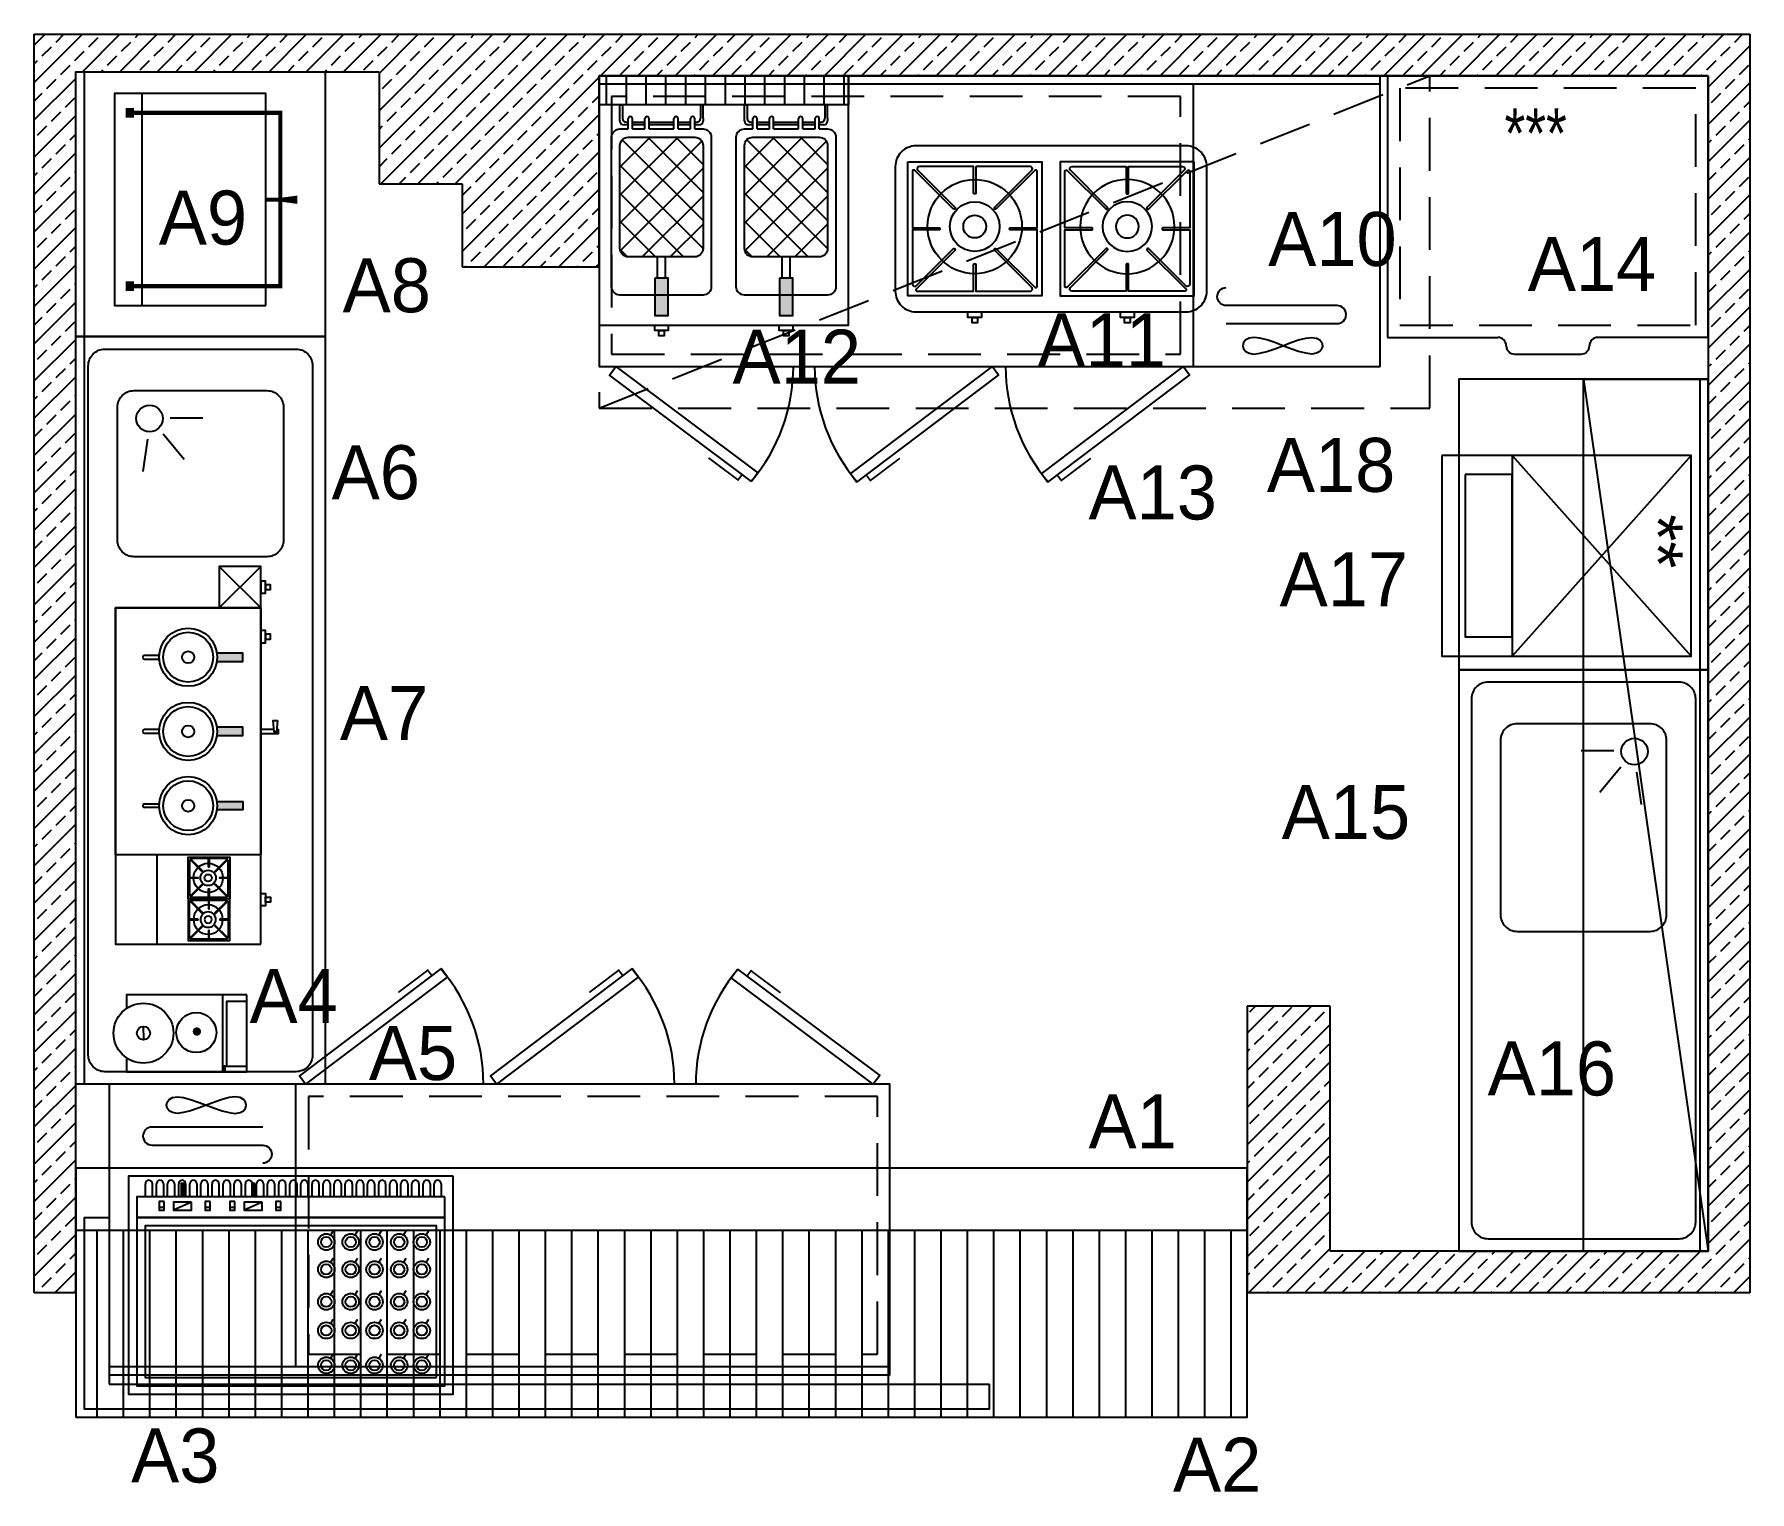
# Model space of a CAD drawing. Header units: millimetres. Extents: x 59792 to 60205, y 14255 to 14606.
import ezdxf

# ---------------------------------------------------------------- set-up
doc = ezdxf.new("R2010")
doc.units = ezdxf.units.MM
doc.linetypes.add('DASHED', pattern=[19.05, 12.7, -6.35])
doc.layers.add('002 Çizgi', color=7, linetype='Continuous')
doc.layers.add('S2000-002 Çizgi', color=7, linetype='Continuous')
doc.styles.get("Standard").update_dxf_attribs({"font": 'arial.ttf'})
doc.styles.add('style1', font='stylu.ttf', dxfattribs={"width": 0.8, "height": 12})
doc.styles.add('TAKSİM', font='GOTHIC.TTF', dxfattribs={"height": 20})

# ---------------------------------------------------------------- blocks, each defined once
blk = doc.blocks.new('A$C2A482EAA')
at = {"layer": 'S2000-002 Çizgi'}
for p, q in [((24.66, 42.76), (32.47, 43.87)), ((19.52, 37.29), (19.52, 29.4)), ((23.43, 38.95), (29.53, 33.94))]:
    blk.add_line(p, q, dxfattribs=at)
for points in [[(0, 0), (140, 0), (140, 60), (0, 60)], [(0, 58), (140, 58), (140, 60), (0, 60)]]:
    blk.add_lwpolyline(points, close=True, dxfattribs=at)
for points in [[(7, 3), (133, 3, 0.414214), (137, 7), (137, 53, 0.414214), (133, 57), (7, 57, 0.414214), (3, 53), (3, 7, 0.414214)], [(17, 10), (59, 10, 0.414214), (63, 14), (63, 46, 0.414214), (59, 50), (17, 50, 0.414214), (13, 46), (13, 14, 0.414214)]]:
    blk.add_lwpolyline(points, format="xyb", close=True, dxfattribs=at)
blk.add_circle((19.71, 42.26), 3.19, dxfattribs=at)
blk = doc.blocks.new('A$C1F802FE3')
at = {"layer": 'S2000-002 Çizgi'}
for p, q in [((22.71, 160.48), (30.6, 160.48)), ((17.24, 155.34), (16.13, 147.53)), ((21.05, 156.57), (26.06, 150.47))]:
    blk.add_line(p, q, dxfattribs=at)
for points in [[(60, 180), (60, 0), (0, 0), (0, 180)], [(2, 180), (2, 0), (0, 0), (0, 180)]]:
    blk.add_lwpolyline(points, close=True, dxfattribs=at)
for points in [[(57, 173), (57, 7, -0.414214), (53, 3), (7, 3, -0.414214), (3, 7), (3, 173, -0.414214), (7, 177), (53, 177, -0.414214)], [(50, 163), (50, 131, -0.414214), (46, 127), (14, 127, -0.414214), (10, 131), (10, 163, -0.414214), (14, 167), (46, 167, -0.414214)]]:
    blk.add_lwpolyline(points, format="xyb", close=True, dxfattribs=at)
blk.add_circle((17.74, 160.29), 3.19, dxfattribs=at)
blk = doc.blocks.new('188-70')
at = {"layer": '002 Çizgi', "color": 7}
blk.add_line((24.33, -110.05), (24.33, 77.95), dxfattribs=at)
for points in [[(-71.34, 41.26), (-45.73, 75.49), (-43.67, 73.95), (-69.29, 39.73)], [(-43.67, -110.05), (26.33, -110.05), (26.33, 77.95), (-43.67, 77.95)], [(-71.49, 15.89), (-45.72, -18.22), (-43.67, -16.67), (-69.44, 17.44)], [(-71.49, -30.08), (-45.72, -64.19), (-43.67, -62.65), (-69.44, -28.54)], [(-40.65, -93.61), (-40.48, -92.15), (-40.02, -90.45), (-39.38, -88.58), (-38.65, -86.63), (-37.91, -84.69), (-37.27, -82.82), (-36.82, -81.12), (-36.64, -79.66), (-36.82, -78.52), (-37.27, -77.7), (-37.91, -77.21), (-38.65, -77.05), (-39.38, -77.21), (-40.02, -77.7), (-40.48, -78.52), (-40.65, -79.66), (-40.48, -81.12), (-40.02, -82.82), (-39.38, -84.69), (-38.65, -86.63), (-37.91, -88.58), (-37.27, -90.45), (-36.82, -92.15), (-36.64, -93.61), (-36.82, -94.75), (-37.27, -95.57), (-37.91, -96.06), (-38.65, -96.22), (-39.38, -96.06), (-40.02, -95.57), (-40.48, -94.75)]]:
    blk.add_lwpolyline(points, close=True, dxfattribs=at)
at = {"layer": '002 Çizgi', "color": 7, "linetype": 'DASHED'}
blk.add_lwpolyline([(21.33, -62.05), (21.33, 74.95), (-40.67, 74.95), (-40.67, -62.05)], close=True, dxfattribs=at)
at = {"layer": '002 Çizgi', "color": 7, "const_width": 0.427}
for points in [[(-69.65, 43.51), (-70.98, 44.51), (-66.75, 50.16), (-65.66, 51.61)], [(-69.79, 13.65), (-71.11, 12.65), (-66.86, 7.02), (-65.77, 5.58)], [(-69.79, -32.33), (-71.11, -33.32), (-66.86, -38.96), (-65.77, -40.4)]]:
    blk.add_lwpolyline(points, dxfattribs=at)
at = {"layer": '002 Çizgi', "color": 7}
blk.add_lwpolyline([(24.33, -65.05), (-43.67, -65.05)], dxfattribs=at)
for points in [[(-33.34, -73.04), (-33.34, -99.71, 1), (-28.99, -99.71)], [(-28.99, -99.71), (-28.99, -73.04, -1), (-24.65, -73.04)]]:
    blk.add_lwpolyline(points, format="xyb", dxfattribs=at)
for centre, start, end in [((-43.67, 73.95), 229.755, 270), ((-43.67, -16.67), 90, 130.5092), ((-43.67, -62.65), 90, 130.5092)]:
    blk.add_arc(centre, 42.75, start, end, dxfattribs=at)
blk = doc.blocks.new('A$C08847F1B')
at = {"layer": 'S2000-002 Çizgi'}
blk.add_lwpolyline([(0, 30.57), (30.57, 30.57), (30.57, 0), (0, 0), (0, 30.57)], dxfattribs=at)
blk.add_lwpolyline([(15.55, 29.52), (15.55, 23.44, -0.414214), (15.34, 23.23), (15.23, 23.23, -0.414214), (15.02, 23.44), (15.02, 29.52), (2.68, 29.52, 0.668179), (2.31, 28.63), (10.81, 20.13, -0.810443), (10.38, 19.82), (1.59, 28.61, 0.668179), (1.05, 28.39), (1.05, 15.55), (7.13, 15.55, -0.414214), (7.34, 15.34), (7.34, 15.23, -0.414214), (7.13, 15.02), (1.05, 15.02), (1.05, 2.68, 0.668179), (1.94, 2.31), (10.43, 10.81, -0.810443), (10.75, 10.38), (1.96, 1.59, 0.668179), (2.18, 1.05), (15.02, 1.05), (15.02, 7.13, -0.414214), (15.23, 7.34), (15.34, 7.34, -0.414214), (15.55, 7.13), (15.55, 1.05), (27.88, 1.05, 0.668179), (28.26, 1.94), (19.76, 10.43, -0.810443), (20.19, 10.75), (28.98, 1.96, 0.668179), (29.52, 2.18), (29.52, 15.02), (23.44, 15.02, -0.414214), (23.23, 15.23), (23.23, 15.34, -0.414214), (23.44, 15.55), (29.52, 15.55), (29.52, 28.39, 0.668179), (28.98, 28.61), (20.19, 19.82, -0.810443), (19.76, 20.13), (28.26, 28.63, 0.668179), (27.88, 29.52)], format="xyb", close=True, dxfattribs=at)
for radius in [10.75, 5.66, 2.6]:
    blk.add_circle((15.28, 15.8), radius, dxfattribs=at)
blk = doc.blocks.new('A$C79DD0CB8')
at = {"layer": 'S2000-002 Çizgi'}
blk.add_lwpolyline([(5, 2.62), (70, 2.62, 0.414214), (75, 7.62), (75, 37.62, 0.414214), (70, 42.62), (5, 42.62, 0.414214), (0, 37.62), (0, 7.62, 0.414214)], format="xyb", close=True, dxfattribs=at)
for points in [[(17.5, 2.62), (20.78, 2.62), (20.78, 1.31), (17.5, 1.31)], [(18.48, 1.31), (19.8, 1.31), (19.8, 0), (18.48, 0)], [(54.22, 2.62), (57.5, 2.62), (57.5, 1.31), (54.22, 1.31)], [(55.2, 1.31), (56.52, 1.31), (56.52, 0), (55.2, 0)]]:
    blk.add_lwpolyline(points, close=True, dxfattribs=at)
for p, xscale, yscale, zscale in [((3, 6.48), 1.05600000000004, 1.05600000000004, 1.05600000000004), ((72, 6.48), -1.05600000000004, 1.056000000002313, 1.056)]:
    blk.add_blockref('A$C08847F1B', p, dxfattribs=dict(at, xscale=xscale, yscale=yscale, zscale=zscale))
blk = doc.blocks.new('A$C2FEE6B2D')
at = {"layer": 'S2000-002 Çizgi'}
h = blk.add_hatch(dxfattribs=at)
h.set_pattern_fill('ANSI31', color=256, scale=1.5, angle=45, style=0)
h.set_pattern_definition([(90, (-3468.603, -5003.7387), (-4.7625, 9e-16), [])])
h.paths.add_polyline_path([(0, 62.62), (0, 55.62), (60, 55.62), (60, 62.62)])
h = blk.add_hatch(dxfattribs=at)
h.set_pattern_fill('ANSI37', color=256, scale=1.5, style=0)
h.set_pattern_definition([(45, (-3532.4763, -4991.5224), (-3.367596, 3.367596), []), (135, (-3532.4763, -4991.5224), (-3.367596, -3.367596), [])])
h.paths.add_polyline_path([(25, 45.84, 0.414214), (23, 47.84), (7, 47.84, 0.414214), (5, 45.84), (5, 21.01, 0.414214), (7, 19.01), (23, 19.01, 0.414214), (25, 21.01)])
h = blk.add_hatch(dxfattribs=at)
h.set_pattern_fill('ANSI37', color=256, scale=1.5, style=0)
h.set_pattern_definition([(45, (-3502.4763, -4991.5224), (-3.367596, 3.367596), []), (135, (-3502.4763, -4991.5224), (-3.367596, -3.367596), [])])
h.paths.add_polyline_path([(55, 45.84, 0.414214), (53, 47.84), (37, 47.84, 0.414214), (35, 45.84), (35, 21.01, 0.414214), (37, 19.01), (53, 19.01, 0.414214), (55, 21.01)])
for points in [[(13.49, 14.01), (16.51, 14.01), (16.51, 4.84), (13.49, 4.84)], [(43.49, 14.01), (46.51, 14.01), (46.51, 4.84), (43.49, 4.84)]]:
    blk.add_hatch(color=256, dxfattribs=at).paths.add_polyline_path(points)
for p, q in [((5, 55.62), (5.64, 55.62)), ((5, 51.8), (5, 55.62)), ((5.64, 55.62), (5.64, 52.44)), ((25, 55.62), (24.36, 55.62)), ((24.36, 55.62), (24.36, 52.44)), ((25, 52.44), (25, 55.62)), ((35, 51.8), (35, 55.62)), ((35, 55.62), (35.64, 55.62)), ((35.64, 55.62), (35.64, 52.44)), ((54.36, 55.62), (54.36, 52.44)), ((55, 55.62), (54.36, 55.62)), ((55, 52.44), (55, 55.62)), ((6.64, 50.8), (6, 50.8)), ((6.64, 51.44), (7, 51.44)), ((7, 50.8), (6.64, 50.8)), ((7, 49.84), (7, 52.32)), ((8, 49.84), (8, 52.32)), ((8, 51.44), (11, 51.44)), ((11, 50.8), (8, 50.8)), ((11, 49.84), (11, 52.32)), ((12, 49.84), (12, 52.32)), ((12, 51.44), (18, 51.44)), ((18, 50.8), (12, 50.8)), ((18, 49.84), (18, 52.32)), ((19, 49.84), (19, 52.32)), ((19, 51.44), (22, 51.44)), ((22, 50.8), (19, 50.8)), ((22, 49.84), (22, 52.32)), ((23, 49.84), (23, 52.32)), ((23, 51.44), (23.36, 51.44)), ((24, 50.8), (23, 50.8)), ((25, 52.44), (25, 51.8)), ((36.64, 50.8), (36, 50.8)), ((36.64, 51.44), (37, 51.44)), ((37, 50.8), (36.64, 50.8)), ((37, 49.84), (37, 52.32)), ((38, 49.84), (38, 52.32)), ((38, 51.44), (41, 51.44)), ((41, 50.8), (38, 50.8)), ((41, 49.84), (41, 52.32)), ((42, 49.84), (42, 52.32)), ((42, 51.44), (48, 51.44)), ((48, 50.8), (42, 50.8)), ((48, 49.84), (48, 52.32)), ((49, 49.84), (49, 52.32)), ((49, 51.44), (52, 51.44)), ((52, 50.8), (49, 50.8)), ((52, 49.84), (52, 52.32)), ((53, 49.84), (53, 52.32)), ((53, 51.44), (53.36, 51.44)), ((54, 50.8), (53, 50.8)), ((55, 52.44), (55, 51.8))]:
    blk.add_line(p, q, dxfattribs=at)
for points in [[(0, 2.62), (60, 2.62), (60, 62.62), (0, 62.62)], [(0, 62.62), (60, 62.62), (60, 55.62), (0, 55.62)], [(14, 19.01), (14, 14.01), (16, 14.01), (16, 19.01)], [(44, 19.01), (44, 14.01), (46, 14.01), (46, 19.01)], [(13.49, 14.01), (16.51, 14.01), (16.51, 4.84), (13.49, 4.84)], [(43.49, 14.01), (46.51, 14.01), (46.51, 4.84), (43.49, 4.84)], [(13.36, 2.62), (16.64, 2.62), (16.64, 1.31), (13.36, 1.31)], [(14.34, 1.31), (15.66, 1.31), (15.66, 0), (14.34, 0)], [(43.36, 2.62), (46.64, 2.62), (46.64, 1.31), (43.36, 1.31)], [(44.34, 1.31), (45.66, 1.31), (45.66, 0), (44.34, 0)]]:
    blk.add_lwpolyline(points, close=True, dxfattribs=at)
for points in [[(21.5, 9.84), (5, 9.84, -0.414214), (3, 11.84), (3, 47.84, -0.414214), (5, 49.84), (7, 49.84)], [(23, 49.84), (25, 49.84, -0.414214), (27, 47.84), (27, 11.84, -0.414214), (25, 9.84), (21.5, 9.84)], [(51.5, 9.84), (35, 9.84, -0.414214), (33, 11.84), (33, 47.84, -0.414214), (35, 49.84), (37, 49.84)], [(53, 49.84), (55, 49.84, -0.414214), (57, 47.84), (57, 11.84, -0.414214), (55, 9.84), (51.5, 9.84)]]:
    blk.add_lwpolyline(points, format="xyb", dxfattribs=at)
for points in [[(8, 49.84), (11, 49.84)], [(12, 49.84), (18, 49.84)], [(19, 49.84), (22, 49.84)], [(38, 49.84), (41, 49.84)], [(42, 49.84), (48, 49.84)], [(49, 49.84), (52, 49.84)]]:
    blk.add_lwpolyline(points, dxfattribs=at)
for points in [[(7, 47.84), (23, 47.84, -0.414214), (25, 45.84), (25, 21.01, -0.414214), (23, 19.01), (7, 19.01, -0.414214), (5, 21.01), (5, 45.84, -0.414214)], [(37, 47.84), (53, 47.84, -0.414214), (55, 45.84), (55, 21.01, -0.414214), (53, 19.01), (37, 19.01, -0.414214), (35, 21.01), (35, 45.84, -0.414214)]]:
    blk.add_lwpolyline(points, format="xyb", close=True, dxfattribs=at)
for centre, radius, start, end in [((6, 51.8), 1, 180, 270), ((6.64, 52.44), 1, 180, 270), ((7.5, 52.32), 0.5, 0, 180), ((11.5, 52.32), 0.5, 0, 180), ((18.5, 52.32), 0.5, 0, 180), ((22.5, 52.32), 0.5, 0, 180), ((23.36, 52.44), 1, 270, 0), ((24, 51.8), 1, 270, 0), ((36, 51.8), 1, 180, 270), ((36.64, 52.44), 1, 180, 270), ((37.5, 52.32), 0.5, 0, 180), ((41.5, 52.32), 0.5, 0, 180), ((48.5, 52.32), 0.5, 0, 180), ((52.5, 52.32), 0.5, 0, 180), ((53.36, 52.44), 1, 270, 0), ((54, 51.8), 1, 270, 0)]:
    blk.add_arc(centre, radius, start, end, dxfattribs=at)
blk = doc.blocks.new('A$C61CF65CA')
at = {"layer": 'S2000-002 Çizgi'}
for p, q in [((0, 67), (0, 4)), ((77.2, 67), (0, 67)), ((77.2, 4), (77.2, 67)), ((0, 4), (26.6, 4)), ((28.6, 2), (28.6, 2)), ((30.6, 0), (46.6, 0)), ((48.6, 2), (48.6, 2)), ((77.2, 4), (50.6, 4))]:
    blk.add_line(p, q, dxfattribs=at)
at = {"layer": 'S2000-002 Çizgi', "linetype": 'DASHED'}
blk.add_lwpolyline([(3, 7), (74.2, 7), (74.2, 64), (3, 64)], close=True, dxfattribs=at)
at = {"layer": 'S2000-002 Çizgi'}
for centre, start, end in [((26.6, 2), 0, 90), ((30.6, 2), 180, 270), ((46.6, 2), 270, 0), ((50.6, 2), 90, 180)]:
    blk.add_arc(centre, 2, start, end, dxfattribs=at)
at = {"layer": 'S2000-002 Çizgi', "style": 'style1', "width": 0.8}
blk.add_text('***', height=12, dxfattribs=at).set_placement((28.17, 47.18))
blk = doc.blocks.new('A$C11E0346B')
at = {"layer": 'S2000-002 Çizgi'}
for p, q in [((45.96, 6.26), (50.29, 8.18)), ((62.96, 6.26), (67.29, 8.18))]:
    blk.add_line(p, q, dxfattribs=at)
for points in [[(0, 0), (78.17, 0), (78.17, 52.5), (0, 52.5)], [(2, 10), (76.17, 10), (76.17, 50.5), (2, 50.5)], [(4, 48.5), (4, 12), (74.17, 12), (74.17, 48.5)], [(2, 5), (76.17, 5), (76.17, 10), (2, 10)], [(41.51, 6.14), (42.68, 6.14), (42.68, 8.24), (41.51, 8.24)], [(45.96, 6.26), (50.29, 6.26), (50.29, 8.18), (45.96, 8.18)], [(52.58, 6.14), (53.75, 6.14), (53.75, 8.24), (52.58, 8.24)], [(58.51, 6.14), (59.68, 6.14), (59.68, 8.24), (58.51, 8.24)], [(62.96, 6.26), (67.29, 6.26), (67.29, 8.18), (62.96, 8.18)], [(69.58, 6.14), (70.75, 6.14), (70.75, 8.24), (69.58, 8.24)]]:
    blk.add_lwpolyline(points, close=True, dxfattribs=at)
for points, const_width in [([(6.48, 43.83), (5.89, 42.88)], 0.5), ([(11.92, 43.83), (11.34, 42.88)], 0.5), ([(17.86, 43.83), (17.28, 42.88)], 0.5), ([(23.59, 43.83), (23.01, 42.88)], 0.5), ([(29.47, 43.83), (28.89, 42.88)], 0.5), ([(6.48, 35.43), (5.89, 34.49)], 0.5), ([(11.92, 35.43), (11.34, 34.49)], 0.5), ([(17.86, 35.43), (17.28, 34.49)], 0.5), ([(23.59, 35.43), (23.01, 34.49)], 0.5), ([(29.47, 35.43), (28.89, 34.49)], 0.5), ([(6.48, 28.51), (5.89, 27.56)], 0.5), ([(11.92, 28.51), (11.34, 27.56)], 0.5), ([(17.86, 28.51), (17.28, 27.56)], 0.5), ([(23.59, 28.51), (23.01, 27.56)], 0.5), ([(29.47, 28.51), (28.89, 27.56)], 0.5), ([(6.48, 20.73), (5.89, 19.78)], 0.5), ([(11.92, 20.73), (11.34, 19.78)], 0.5), ([(17.86, 20.73), (17.28, 19.78)], 0.5), ([(23.59, 20.73), (23.01, 19.78)], 0.5), ([(29.47, 20.73), (28.89, 19.78)], 0.5), ([(6.48, 14.14), (5.89, 13.19)], 0.5), ([(11.92, 14.14), (11.34, 13.19)], 0.5), ([(17.86, 14.14), (17.28, 13.19)], 0.5), ([(23.59, 14.14), (23.01, 13.19)], 0.5), ([(29.47, 14.14), (28.89, 13.19)], 0.5), ([(41.51, 7.5), (42.68, 7.5)], 0.5), ([(48.15, 5), (48.15, 1.5)], 1), ([(52.58, 7.5), (53.75, 7.5)], 0.5), ([(58.51, 7.5), (59.68, 7.5)], 0.5), ([(65.15, 5), (65.15, 1.5)], 1), ([(69.58, 7.5), (70.75, 7.5)], 0.5)]:
    blk.add_lwpolyline(points, dxfattribs=dict(at, const_width=const_width))
for points in [[(2.88, 1.85), (2.88, 5)], [(4.56, 5), (4.56, 1.85)], [(5.56, 1.85), (5.56, 5)], [(7.23, 5), (7.23, 1.85)], [(8.23, 1.85), (8.23, 5)], [(9.91, 5), (9.91, 1.85)], [(10.91, 1.85), (10.91, 5)], [(12.58, 5), (12.58, 1.85)], [(13.58, 1.85), (13.58, 5)], [(15.26, 5), (15.26, 1.85)], [(16.26, 1.85), (16.26, 5)], [(17.93, 5), (17.93, 1.85)], [(18.93, 1.85), (18.93, 5)], [(20.61, 5), (20.61, 1.85)], [(21.61, 1.85), (21.61, 5)], [(23.28, 5), (23.28, 1.85)], [(24.28, 1.85), (24.28, 5)], [(25.96, 5), (25.96, 1.85)], [(26.96, 1.85), (26.96, 5)], [(28.63, 5), (28.63, 1.85)], [(29.63, 1.85), (29.63, 5)], [(31.31, 5), (31.31, 1.85)], [(32.31, 1.85), (32.31, 5)], [(33.98, 5), (33.98, 1.85)], [(34.98, 1.85), (34.98, 5)], [(36.66, 5), (36.66, 1.85)], [(37.66, 1.85), (37.66, 5)], [(39.33, 5), (39.33, 1.85)], [(40.33, 1.85), (40.33, 5)], [(42, 5), (42, 1.85)], [(43, 1.85), (43, 5)], [(44.68, 5), (44.68, 1.85)], [(45.68, 1.85), (45.68, 5)], [(47.35, 5), (47.35, 1.85)], [(48.35, 1.85), (48.35, 5)], [(50.03, 5), (50.03, 1.85)], [(51.03, 1.85), (51.03, 5)], [(52.7, 5), (52.7, 1.85)], [(53.7, 1.85), (53.7, 5)], [(55.38, 5), (55.38, 1.85)], [(56.38, 1.85), (56.38, 5)], [(58.05, 5), (58.05, 1.85)], [(59.05, 1.85), (59.05, 5)], [(60.73, 5), (60.73, 1.85)], [(61.73, 1.85), (61.73, 5)], [(63.4, 5), (63.4, 1.85)], [(64.4, 1.85), (64.4, 5)], [(66.08, 5), (66.08, 1.85)], [(67.08, 1.85), (67.08, 5)], [(68.75, 5), (68.75, 1.85)], [(69.75, 1.85), (69.75, 5)], [(71.43, 5), (71.43, 1.85)], [(72.43, 1.85), (72.43, 5)], [(74.1, 5), (74.1, 1.85)]]:
    blk.add_lwpolyline(points, dxfattribs=at)
for centre, radius in [((7.54, 45.57), 1.98), ((7.54, 45.57), 1.24), ((12.99, 45.57), 1.98), ((12.99, 45.57), 1.24), ((18.93, 45.57), 1.98), ((18.93, 45.57), 1.24), ((24.66, 45.57), 1.98), ((24.66, 45.57), 1.24), ((30.54, 45.57), 1.98), ((30.54, 45.57), 1.24), ((7.54, 37.17), 1.98), ((7.54, 37.17), 1.24), ((12.99, 37.17), 1.98), ((12.99, 37.17), 1.24), ((18.93, 37.17), 1.98), ((18.93, 37.17), 1.24), ((24.66, 37.17), 1.98), ((24.66, 37.17), 1.24), ((30.54, 37.17), 1.98), ((30.54, 37.17), 1.24), ((7.54, 30.25), 1.98), ((7.54, 30.25), 1.24), ((12.99, 30.25), 1.98), ((12.99, 30.25), 1.24), ((18.93, 30.25), 1.98), ((18.93, 30.25), 1.24), ((24.66, 30.25), 1.98), ((24.66, 30.25), 1.24), ((30.54, 30.25), 1.98), ((30.54, 30.25), 1.24), ((7.54, 22.47), 1.98), ((7.54, 22.47), 1.24), ((12.99, 22.47), 1.98), ((12.99, 22.47), 1.24), ((18.93, 22.47), 1.98), ((18.93, 22.47), 1.24), ((24.66, 22.47), 1.98), ((24.66, 22.47), 1.24), ((30.54, 22.47), 1.98), ((30.54, 22.47), 1.24), ((7.54, 15.88), 1.98), ((7.54, 15.88), 1.24), ((12.99, 15.88), 1.98), ((12.99, 15.88), 1.24), ((18.93, 15.88), 1.98), ((18.93, 15.88), 1.24), ((24.66, 15.88), 1.98), ((24.66, 15.88), 1.24), ((30.54, 15.88), 1.98), ((30.54, 15.88), 1.24)]:
    blk.add_circle(centre, radius, dxfattribs=at)
for centre in [(3.72, 1.85), (6.4, 1.85), (9.07, 1.85), (11.74, 1.85), (14.42, 1.85), (17.09, 1.85), (19.77, 1.85), (22.44, 1.85), (25.12, 1.85), (27.79, 1.85), (30.47, 1.85), (33.14, 1.85), (35.82, 1.85), (38.49, 1.85), (41.17, 1.85), (43.84, 1.85), (46.52, 1.85), (49.19, 1.85), (51.87, 1.85), (54.54, 1.85), (57.22, 1.85), (59.89, 1.85), (62.57, 1.85), (65.24, 1.85), (67.92, 1.85), (70.59, 1.85), (73.26, 1.85)]:
    blk.add_arc(centre, 0.837, 180, 0, dxfattribs=at)
blk = doc.blocks.new('A$C38740FF1')
at = {"layer": 'S2000-002 Çizgi'}
for points in [[(0, 60), (48.31, 16.91)], [(0, 16.91), (48.31, 60)], [(0, 16.91), (48.31, 16.91)]]:
    blk.add_lwpolyline(points, dxfattribs=at)
for points in [[(0, 0), (48.31, 0), (48.31, 60), (0, 60)], [(4.59, 5.64), (43.71, 5.64), (43.71, 16.91), (4.59, 16.91)]]:
    blk.add_lwpolyline(points, close=True, dxfattribs=at)
blk.add_text('**', height=12, dxfattribs=at).set_placement((14.15, 46.01))
blk = doc.blocks.new('A$C0AAB4699')
at = {"layer": 'S2000-002 Çizgi'}
for points in [[(34.38, 14.79, -0.072213), (32.37, 14.79), (32.37, 8.52), (34.38, 8.52)], [(50.24, 8.52), (52.26, 8.52), (52.26, 14.79, -0.072213), (50.24, 14.79)], [(68.12, 8.52), (70.13, 8.52), (70.13, 14.79, -0.072213), (68.12, 14.79)]]:
    blk.add_hatch(color=256, dxfattribs=at).paths.add_polyline_path(points)
for p, q in [((81, 14.21), (91, 4.21)), ((91, 14.21), (81, 4.21))]:
    blk.add_line(p, q, dxfattribs=at)
for points in [[(0, 4.21), (81, 4.21), (81, 39.21), (0, 39.21)], [(0, 29.21), (21.5, 29.21), (21.5, 39.21), (0, 39.21)], [(81, 4.21), (21.5, 4.21), (21.5, 39.21), (81, 39.21)], [(81, 4.21), (91, 4.21), (91, 14.21), (81, 14.21)], [(9.28, 4.21), (12.19, 4.21), (12.19, 3.05), (9.28, 3.05)], [(75.53, 4.21), (72.62, 4.21), (72.62, 3.05), (75.53, 3.05)], [(87.46, 4.21), (84.54, 4.21), (84.54, 3.05), (87.46, 3.05)], [(10.15, 3.05), (11.32, 3.05), (11.32, 1.88), (10.15, 1.88)], [(53.85, 0.2), (51.19, 0.41), (51.19, 1.04), (53.85, 1.25)], [(74.66, 3.05), (73.49, 3.05), (73.49, 1.88), (74.66, 1.88)], [(86.58, 3.05), (85.42, 3.05), (85.42, 1.88), (86.58, 1.88)]]:
    blk.add_lwpolyline(points, close=True, dxfattribs=at)
for points in [[(32.94, 28.7), (32.94, 32.22)], [(33.81, 32.22), (33.81, 28.7)], [(50.81, 32.22), (50.81, 28.7)], [(51.69, 28.7), (51.69, 32.22)], [(68.69, 32.22), (68.69, 28.7)], [(69.56, 28.7), (69.56, 32.22)], [(34.38, 14.79), (34.38, 8.52), (32.37, 8.52), (32.37, 14.79)], [(50.24, 14.79), (50.24, 8.52), (52.26, 8.52), (52.26, 14.79)], [(68.12, 14.79), (68.12, 8.52), (70.13, 8.52), (70.13, 14.79)], [(51.8, 0), (50.7, 0), (50.7, 4.21)], [(51.8, 4.21), (51.8, 1.08)], [(51.8, 0.36), (51.8, 0)]]:
    blk.add_lwpolyline(points, dxfattribs=at)
for centre, radius in [((33.37, 21.71), 7), ((33.37, 21.71), 6), ((51.25, 21.71), 7), ((51.25, 21.71), 6), ((69.12, 21.71), 7), ((69.12, 21.71), 6), ((33.37, 21.71), 1.45), ((51.25, 21.71), 1.45), ((69.12, 21.71), 1.45)]:
    blk.add_circle(centre, radius, dxfattribs=at)
for centre in [(33.37, 32.22), (51.25, 32.22), (69.12, 32.22)]:
    blk.add_arc(centre, 0.438, 0, 180, dxfattribs=at)
at = {"layer": 'S2000-002 Çizgi', "yscale": 0.3284582400001454}
for xscale, zscale in [(-0.3284582400001454, 0.3284582400000002), (0.3284582400001454, 0.3284582400001454)]:
    blk.add_blockref('A$C08847F1B', (10.96, 11.7), dxfattribs=dict(at, xscale=xscale, zscale=zscale))
blk = doc.blocks.new('A$C3D735FFB')
at = {"layer": 'S2000-002 Çizgi'}
blk.add_lwpolyline([(0, 7.57), (51, 7.57), (51, 44.03), (0, 44.03)], close=True, dxfattribs=at)
for points, const_width in [([(3.46, 40.35), (5.8, 40.35)], 2), ([(47.54, 40.35), (45.2, 40.35)], 2), ([(4.63, 40.03), (4.63, 4.11), (25.5, 4.11)], 1), ([(46.37, 40.03), (46.37, 4.11), (25.5, 4.11)], 1)]:
    blk.add_lwpolyline(points, dxfattribs=dict(at, const_width=const_width))
blk.add_lwpolyline([(51, 37.48), (0, 37.48)], dxfattribs=at)
blk.add_lwpolyline([(25.44, 7.48, 1, 1, 0), (25.44, 3.72, 1, 2, 0), (25.44, 0, 2, 2, 0)], format="xyseb", dxfattribs=at)
blk = doc.blocks.new('A$C1C4536AD')
at = {"layer": 'S2000-002 Çizgi'}
for points in [[(0, 29), (0, 0), (18.5, 0)], [(3.39, 29), (0, 29), (0, 26.84)], [(18.5, 26.95), (18.5, 29), (15.2, 29)], [(18.5, 0), (18.5, 29)], [(7.82, 24.81), (10.92, 24.88)], [(0, 5.79), (18.5, 5.79)], [(1.26, 0), (1.26, 4.77), (16.97, 4.77), (16.97, 0)]]:
    blk.add_lwpolyline(points, dxfattribs=at)
at = {"layer": 'S2000-002 Çizgi', "const_width": 1}
blk.add_lwpolyline([(9.18, 12.02, 1), (10.18, 12.02, 1)], format="xyb", close=True, dxfattribs=at)
at = {"layer": 'S2000-002 Çizgi'}
blk.add_lwpolyline([(0.33, 5.24), (1.35, 5.24), (1.35, 5.79), (0.33, 5.79)], close=True, dxfattribs=at)
for centre, radius in [((9.3, 24.88), 7.2), ((9.3, 24.88), 1.6), ((9.43, 12.15), 4.82)]:
    blk.add_circle(centre, radius, dxfattribs=at)

msp = doc.modelspace()

# ---------------------------------------------------------------- hatches: boundary and pattern name
h = msp.add_hatch()
h.set_pattern_fill('ANSI33', color=253)
h.paths.add_polyline_path([(59928, 14596), (60128, 14596), (60195, 14596), (60195, 14533), (60195, 14313), (60165, 14313), (60135, 14313), (60104, 14313), (60104, 14372), (60084, 14372), (60084, 14303), (60205, 14303), (60205, 14606), (59792, 14606), (59792, 14303), (59802, 14303), (59802, 14318), (59802, 14333), (59802, 14597), (59804, 14597), (59862, 14597), (59875, 14597), (59875, 14570), (59895, 14570), (59895, 14550), (59928, 14550)])
h = msp.add_hatch()
h.set_pattern_fill('ANSI31', color=1, scale=2, angle=45)
h.set_pattern_definition([(90, (72.686, 63.9544), (-6.35, 1e-15), [])])
h.paths.add_polyline_path([(59802, 14318), (59802, 14273), (60084, 14273), (60084, 14318)])

# ---------------------------------------------------------------- linework, layer by layer
for p, q in [((59792, 14606), (60205, 14606)), ((59792, 14303), (59792, 14606)), ((60205, 14606), (60205, 14303)), ((59802, 14597), (59875, 14597)), ((59802, 14303), (59802, 14597)), ((59875, 14597), (59875, 14570)), ((59928, 14550), (59928, 14596)), ((59928, 14596), (60195, 14596)), ((60195, 14596), (60195, 14313)), ((59875, 14570), (59895, 14570)), ((59895, 14570), (59895, 14550)), ((59895, 14550), (59928, 14550)), ((60165, 14523), (60195, 14313)), ((60104, 14372), (60084, 14372)), ((60084, 14372), (60084, 14303)), ((60104, 14313), (60104, 14372)), ((59810, 14321), (59810, 14281)), ((60195, 14313), (60104, 14313)), ((59802, 14303), (59792, 14303)), ((60205, 14303), (60084, 14303)), ((59810, 14281), (60022, 14281))]:
    msp.add_line(p, q)
for points in [[(59862, 14533.21), (59802, 14533.21), (59802, 14597), (59862, 14597)], [(59804, 14533.21), (59802, 14533.21), (59802, 14597), (59804, 14597)], [(60135, 14453), (60195, 14453), (60195, 14523), (60135, 14523)], [(60195, 14313), (60165, 14313), (60165, 14523), (60195, 14523)], [(60193, 14453), (60195, 14453), (60195, 14523), (60193, 14523)], [(59802, 14273), (60084, 14273), (60084, 14333), (59802, 14333)]]:
    msp.add_lwpolyline(points, close=True)
msp.add_lwpolyline([(59810, 14321), (59804, 14321), (59804, 14275), (60022, 14275), (60022, 14281)])
at = {"color": 1}
msp.add_lwpolyline([(59802, 14273), (60084, 14273), (60084, 14318), (59802, 14318)], close=True, dxfattribs=at)
at = {"layer": 'S2000-002 Çizgi', "linetype": 'DASHED'}
msp.add_line((59928, 14516), (60128, 14596), dxfattribs=at)
msp.add_lwpolyline([(59928, 14516), (60128, 14516), (60128, 14596), (59928, 14596)], close=True, dxfattribs=at)

# ---------------------------------------------------------------- block references
msp.add_blockref('A$C1F802FE3', (59802, 14353.21))
at = {"layer": 'S2000-002 Çizgi'}
for name, p in [('A$C2FEE6B2D', (59928, 14533.38)), ('A$C61CF65CA', (60117.8, 14529)), ('A$C79DD0CB8', (59999.29, 14536.54))]:
    msp.add_blockref(name, p, dxfattribs=at)
for name, p, rotation in [('188-70', (60005.95, 14569.67), 89.99999999999999), ('A$C3D735FFB', (59855.33, 14540.73), 90), ('A$C38740FF1', (60130.88, 14504.59), 270), ('A$C0AAB4699', (59850.75, 14386.89), 90), ('A$C2A482EAA', (60135, 14453), 270), ('188-70', (59920.05, 14309.53), 270), ('A$C1C4536AD', (59843.16, 14356.2), 90), ('A$C11E0346B', (59892.84, 14331.08), 180)]:
    msp.add_blockref(name, p, dxfattribs=dict(at, rotation=rotation))

# ---------------------------------------------------------------- texts
at = {"style": 'TAKSİM'}
for s, p in [('A9', (59821.97, 14555.37)), ('A10', (60089.08, 14550.22)), ('A14', (60151.57, 14544.23)), ('A8', (59866.23, 14539.07)), ('A11', (60033.51, 14525.84)), ('A12', (59960.11, 14521.88)), ('A18', (60088.75, 14495.82)), ('A6', (59863.58, 14494.06)), ('A13', (60045.81, 14489.18)), ('A17', (60091.81, 14468.3)), ('A7', (59865.57, 14436.07)), ('A15', (60092.32, 14412.24)), ('A4', (59843.82, 14367.9)), ('A5', (59872.55, 14354.2)), ('A16', (60141.88, 14350.49)), ('A1', (60045.81, 14337.72)), ('A3', (59815.3, 14257.3)), ('A2', (60066.16, 14255.08))]:
    msp.add_text(s, height=13, dxfattribs=at).set_placement(p)

doc.saveas('drawing.dxf')
